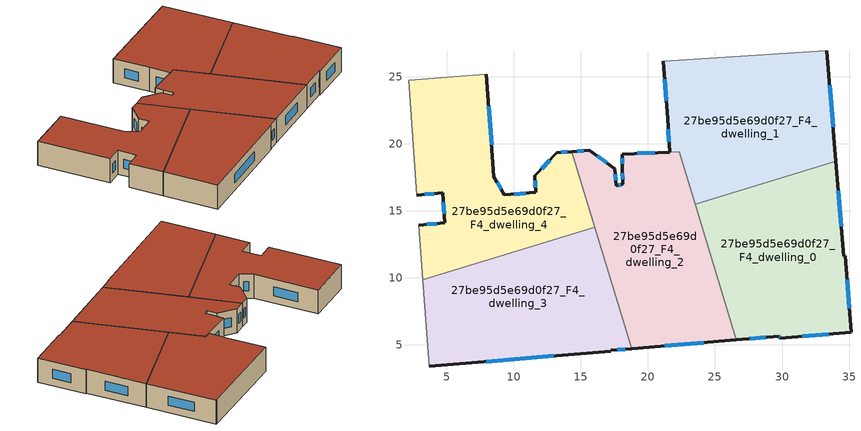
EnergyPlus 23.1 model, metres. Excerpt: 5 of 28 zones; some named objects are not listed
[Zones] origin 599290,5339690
27be95d5e69d0f27_F4_dwelling_0
 floor to 27be95d5e69d0f27_F3_dwelling_0 (EU_floor_Construction): 34.02,18.69 34.6,11.62 34.71,11.63 35.14,5.94 29.82,5.5 29.8,5.64 26.59,5.37 23.51,15.5 z12
 wall outside (EU_wall_Construction): 26.59,5.37 29.8,5.64 29.82,5.5 35.14,5.94 34.71,11.63 34.6,11.62 34.02,18.69 z12:15
 wall to 27be95d5e69d0f27_F4_dwelling_1 (EU_wall_Construction): 34.02,18.69 23.51,15.5 z12:15
 wall to 27be95d5e69d0f27_F4_dwelling_2 (EU_wall_Construction): 23.51,15.5 26.59,5.37 z12:15
 window (EU_Window_Construction): 34.41,13.83 34.2,16.47 / 35.01,7.72 34.85,9.84 / 31.49,5.64 33.48,5.8 / 29.81,5.6 29.82,5.55 / 27.6,5.46 28.79,5.56 z12.94:14.06
 roof outside (EU_roof_Construction): 35.14,5.94 34.71,11.63 34.6,11.62 34.02,18.69 23.51,15.5 26.59,5.37 29.8,5.64 29.82,5.5 z15
27be95d5e69d0f27_F4_dwelling_1
 floor to 27be95d5e69d0f27_F3_dwelling_1 (EU_floor_Construction): 33.34,26.93 34.02,18.69 23.51,15.5 22.32,19.4 21.61,19.38 21.47,21.87 21.14,26.14 33.27,26.92 z12
 wall outside (EU_wall_Construction): 21.14,26.14 21.47,21.87 21.61,19.38 / 34.02,18.69 33.34,26.93 z12:15
 wall adiabatic (EU_wall_Construction): 33.34,26.93 33.27,26.92 21.14,26.14 z12:15
 wall to 27be95d5e69d0f27_F4_dwelling_2 (EU_wall_Construction): 21.61,19.38 22.32,19.4 23.51,15.5 z12:15
 window (EU_Window_Construction): 21.24,24.8 21.37,23.21 / 33.8,21.28 33.55,24.35 / 21.51,21.09 21.57,20.16 z12.94:14.06
 roof outside (EU_roof_Construction): 34.02,18.69 33.34,26.93 33.27,26.92 21.14,26.14 21.47,21.87 21.61,19.38 22.32,19.4 23.51,15.5 z15
27be95d5e69d0f27_F4_dwelling_2
 floor to 27be95d5e69d0f27_F3_dwelling_2 (EU_floor_Construction): 22.32,19.4 26.59,5.37 18.79,4.72 14.32,19.41 15.61,19.53 17.52,18.13 17.63,16.87 18.11,16.97 18.09,18.18 18.09,19.23 z12
 wall outside (EU_wall_Construction): 21.61,19.38 18.09,19.23 18.09,18.18 18.11,16.97 17.63,16.87 17.52,18.13 15.61,19.53 14.32,19.41 / 18.79,4.72 26.59,5.37 z12:15
 wall to 27be95d5e69d0f27_F4_dwelling_3 (EU_wall_Construction): 16.04,13.77 18.79,4.72 z12:15
 wall to 27be95d5e69d0f27_F4_dwelling_4 (EU_wall_Construction): 14.32,19.41 16.04,13.77 z12:15
 window (EU_Window_Construction): 17.96,16.94 17.78,16.9 / 18.1,17.8 18.11,17.35 / 18.09,18.9 18.09,18.51 / 20.5,19.33 19.19,19.27 / 21.24,4.92 24.15,5.17 / 15.21,19.49 14.73,19.45 / 16.92,18.57 16.21,19.09 / 17.59,17.26 17.55,17.73 z12.94:14.06
 roof outside (EU_roof_Construction): 26.59,5.37 22.32,19.4 18.09,19.23 18.09,18.18 18.11,16.97 17.63,16.87 17.52,18.13 15.61,19.53 14.32,19.41 18.79,4.72 z15
27be95d5e69d0f27_F4_dwelling_3
 floor to 27be95d5e69d0f27_F3_dwelling_3 (EU_floor_Construction): 16.04,13.77 18.79,4.72 17.23,4.58 17.23,4.51 3.67,3.4 3.2,9.87 z12
 wall outside (EU_wall_Construction): 3.67,3.4 17.23,4.51 17.23,4.58 18.79,4.72 z12:15
 wall adiabatic (EU_wall_Construction): 3.2,9.87 3.67,3.4 z12:15
 wall to 27be95d5e69d0f27_F4_dwelling_4 (EU_wall_Construction): 16.04,13.77 3.2,9.87 z12:15
 window (EU_Window_Construction): 7.92,3.75 12.98,4.17 / 17.72,4.63 18.3,4.68 z12.94:14.06
 roof outside (EU_roof_Construction): 18.79,4.72 16.04,13.77 3.2,9.87 3.67,3.4 17.23,4.51 17.23,4.58 z15
27be95d5e69d0f27_F4_dwelling_4
 floor to 27be95d5e69d0f27_F3_dwelling_4 (EU_floor_Construction): 14.32,19.41 16.04,13.77 3.2,9.87 2.9,13.92 4.86,14.09 4.69,16.33 2.74,16.16 2.14,24.74 7.95,25.17 8.52,17.53 9.29,16.18 11.64,16.37 11.55,17.62 13.19,19.31 z12
 wall outside (EU_wall_Construction): 2.74,16.16 4.69,16.33 4.86,14.09 2.9,13.92 / 14.32,19.41 13.19,19.31 11.55,17.62 11.64,16.37 9.29,16.18 8.52,17.53 7.95,25.17 z12:15
 wall adiabatic (EU_wall_Construction): 7.95,25.17 2.14,24.74 2.74,16.16 / 2.9,13.92 3.2,9.87 z12:15
 window (EU_Window_Construction): 3.35,16.21 4.08,16.27 / 8.34,19.93 8.13,22.78 / 9.05,16.6 8.76,17.11 / 10.9,16.31 10.03,16.24 / 11.58,17.22 11.61,16.76 / 12.67,18.78 12.07,18.15 / 13.96,19.38 13.54,19.34 / 4.24,14.04 3.51,13.98 / 4.74,15.62 4.8,14.79 z12.94:14.06
 roof outside (EU_roof_Construction): 16.04,13.77 14.32,19.41 13.19,19.31 11.55,17.62 11.64,16.37 9.29,16.18 8.52,17.53 7.95,25.17 2.14,24.74 2.74,16.16 4.69,16.33 4.86,14.09 2.9,13.92 3.2,9.87 z15
[Building]
EU S2 Campaign: North Axis=0; Terrain=City; Solar Distribution=FullExterior
[Site:Location]
Vienna: Latitude=48; Longitude=16.5; Time Zone=1; Elevation=183
[SizingPeriod:WeatherFileDays]
AnnualSizingPeriod: Begin Month=1; Begin Day of Month=1; End Month=12; End Day of Month=31; Day of Week for Start Day=Monday; Use Weather File Daylight Saving Period=No; Use Weather File Rain and Snow Indicators=No
[MATERIAL]
EU_InternalMass_Material: Roughness=MediumRough; Thickness=0.1; Conductivity=1; Density=1800; Specific Heat=900; Thermal Absorptance=0.9; Solar Absorptance=0.7; Visible Absorptance=0.7
[MATERIAL:NOMASS] Roughness=MediumRough; Thermal Absorptance=0.9; Solar Absorptance=0.7; Visible Absorptance=0.7
Name | Thermal Resistance
EU_wall_NoMass | 0.914258
EU_roof_NoMass | 0.954009
EU_floor_NoMass | 1.09711
[WINDOWMATERIAL:SIMPLEGLAZINGSYSTEM]
EU_Window_SimpleGlazing: UFactor=2.09642; Solar Heat Gain Coefficient=0.65; Visible Transmittance=0.65
[CONSTRUCTION]
EU_wall_Construction: EU_wall_NoMass
EU_roof_Construction: EU_roof_NoMass
EU_floor_Construction: EU_floor_NoMass
EU_Window_Construction: EU_Window_SimpleGlazing
EU_InternalMass_Construction: EU_InternalMass_Material
[ZONE] Type=1; Multiplier=1; Ceiling Height=autocalculate; Floor Area=autocalculate; Part of Total Floor Area=Yes
Name | Volume
27be95d5e69d0f27_F4_dwelling_0 | 339.376
27be95d5e69d0f27_F4_dwelling_1 | 342.522
27be95d5e69d0f27_F4_dwelling_2 | 336.24
27be95d5e69d0f27_F4_dwelling_3 | 339.403
27be95d5e69d0f27_F4_dwelling_4 | 339.409
[INTERNALMASS] Construction=EU_InternalMass_Construction
Name | Zone or ZoneList | Surface Area
27be95d5e69d0f27_F4_dwelling_0_EU_InternalMass | 27be95d5e69d0f27_F4_dwelling_0 | 113.126
27be95d5e69d0f27_F4_dwelling_1_EU_InternalMass | 27be95d5e69d0f27_F4_dwelling_1 | 114.174
27be95d5e69d0f27_F4_dwelling_2_EU_InternalMass | 27be95d5e69d0f27_F4_dwelling_2 | 112.084
27be95d5e69d0f27_F4_dwelling_3_EU_InternalMass | 27be95d5e69d0f27_F4_dwelling_3 | 113.132
27be95d5e69d0f27_F4_dwelling_4_EU_InternalMass | 27be95d5e69d0f27_F4_dwelling_4 | 113.135
[OTHEREQUIPMENT] Fuel Type=Electricity; Design Level Calculation Method=Watts/Area; Power per Zone Floor Area=1; Fraction Latent=0; Fraction Radiant=0; Fraction Lost=0; Carbon Dioxide Generation Rate=0; EndUse Subcategory=EU_Step8_InternalGains
Name | Zone or ZoneList or Space or SpaceList | Schedule
EU_Step8_InternalGain_27be95d5e69d0f27_F4_dwelling_0_f000 | 27be95d5e69d0f27_F4_dwelling_0 | EU_Step8_GainSchedule_27be95d5e69d0f27_F4_dwelling_0_f000
EU_Step8_InternalGain_27be95d5e69d0f27_F4_dwelling_1_f000 | 27be95d5e69d0f27_F4_dwelling_1 | EU_Step8_GainSchedule_27be95d5e69d0f27_F4_dwelling_1_f000
EU_Step8_InternalGain_27be95d5e69d0f27_F4_dwelling_2_f000 | 27be95d5e69d0f27_F4_dwelling_2 | EU_Step8_GainSchedule_27be95d5e69d0f27_F4_dwelling_2_f000
EU_Step8_InternalGain_27be95d5e69d0f27_F4_dwelling_3_f000 | 27be95d5e69d0f27_F4_dwelling_3 | EU_Step8_GainSchedule_27be95d5e69d0f27_F4_dwelling_3_f000
EU_Step8_InternalGain_27be95d5e69d0f27_F4_dwelling_4_f000 | 27be95d5e69d0f27_F4_dwelling_4 | EU_Step8_GainSchedule_27be95d5e69d0f27_F4_dwelling_4_f000
[ZONEVENTILATION:DESIGNFLOWRATE] Schedule=EU_AlwaysOn; Design Flow Rate Calculation Method=AirChanges/Hour; Air Changes per Hour=0.546891; Ventilation Type=Natural; Fan Pressure Rise=0; Fan Total Efficiency=1; Constant Term Coefficient=1; Temperature Term Coefficient=0; Velocity Term Coefficient=0; Velocity Squared Term Coefficient=0; Minimum Indoor Temperature=-100; Maximum Indoor Temperature=100; Delta Temperature=-100; Minimum Outdoor Temperature=-100; Maximum Outdoor Temperature=100; Maximum Wind Speed=40
Name | Zone or ZoneList or Space or SpaceList
EU_ConstantAir_27be95d5e69d0f27_F4_dwelling_0 | 27be95d5e69d0f27_F4_dwelling_0
EU_ConstantAir_27be95d5e69d0f27_F4_dwelling_1 | 27be95d5e69d0f27_F4_dwelling_1
EU_ConstantAir_27be95d5e69d0f27_F4_dwelling_2 | 27be95d5e69d0f27_F4_dwelling_2
EU_ConstantAir_27be95d5e69d0f27_F4_dwelling_3 | 27be95d5e69d0f27_F4_dwelling_3
EU_ConstantAir_27be95d5e69d0f27_F4_dwelling_4 | 27be95d5e69d0f27_F4_dwelling_4
[HVACTEMPLATE:ZONE:IDEALLOADSAIRSYSTEM] System Availability Schedule=EU_AlwaysOn; Maximum Heating Supply Air Temperature=50; Minimum Cooling Supply Air Temperature=13; Maximum Heating Supply Air Humidity Ratio=0.0156; Minimum Cooling Supply Air Humidity Ratio=0.0077; Heating Limit=NoLimit; Cooling Limit=NoLimit; Heating Availability Schedule=EU_AlwaysOn; Cooling Availability Schedule=EU_CoolingOff; Dehumidification Control Type=ConstantSensibleHeatRatio; Cooling Sensible Heat Ratio=0.7; Dehumidification Setpoint=60; Humidification Control Type=None; Humidification Setpoint=30; Outdoor Air Method=None; Outdoor Air Flow Rate per Person=0.00944; Outdoor Air Flow Rate per Zone Floor Area=0; Outdoor Air Flow Rate per Zone=0; Demand Controlled Ventilation Type=None; Outdoor Air Economizer Type=NoEconomizer; Heat Recovery Type=None; Sensible Heat Recovery Effectiveness=0.7; Latent Heat Recovery Effectiveness=0.65
Name | Template Thermostat
27be95d5e69d0f27_F4_dwelling_0 | EU_HeatOnly_27be95d5e69d0f27_F4_dwelling_0
27be95d5e69d0f27_F4_dwelling_1 | EU_HeatOnly_27be95d5e69d0f27_F4_dwelling_1
27be95d5e69d0f27_F4_dwelling_2 | EU_HeatOnly_27be95d5e69d0f27_F4_dwelling_2
27be95d5e69d0f27_F4_dwelling_3 | EU_HeatOnly_27be95d5e69d0f27_F4_dwelling_3
27be95d5e69d0f27_F4_dwelling_4 | EU_HeatOnly_27be95d5e69d0f27_F4_dwelling_4
[SIZING:ZONE] Zone Cooling Design Supply Air Temperature Input Method=SupplyAirTemperature; Zone Cooling Design Supply Air Temperature=13; Zone Heating Design Supply Air Temperature Input Method=SupplyAirTemperature; Zone Heating Design Supply Air Temperature=50; Zone Cooling Design Supply Air Humidity Ratio=0.008; Zone Heating Design Supply Air Humidity Ratio=0.008; Cooling Design Air Flow Method=DesignDay; Cooling Design Air Flow Rate=0; Cooling Minimum Air Flow per Zone Floor Area=0.000762; Cooling Minimum Air Flow=0; Cooling Minimum Air Flow Fraction=0.2; Heating Design Air Flow Method=DesignDay; Heating Design Air Flow Rate=0; Heating Maximum Air Flow per Zone Floor Area=0.002032; Heating Maximum Air Flow=0.141576; Heating Maximum Air Flow Fraction=0.3; Account for Dedicated Outdoor Air System=No; Dedicated Outdoor Air System Control Strategy=NeutralSupplyAir; Dedicated Outdoor Air Low Setpoint Temperature for Design=autosize; Dedicated Outdoor Air High Setpoint Temperature for Design=autosize; Zone Load Sizing Method=Sensible Load Only No Latent Load; Zone Latent Cooling Design Supply Air Humidity Ratio Input Method=HumidityRatioDifference; Zone Cooling Design Supply Air Humidity Ratio Difference=0.005; Zone Latent Heating Design Supply Air Humidity Ratio Input Method=HumidityRatioDifference; Zone Humidification Design Supply Air Humidity Ratio Difference=0.005
27be95d5e69d0f27_F4_dwelling_0; 27be95d5e69d0f27_F4_dwelling_1; 27be95d5e69d0f27_F4_dwelling_2; 27be95d5e69d0f27_F4_dwelling_3; 27be95d5e69d0f27_F4_dwelling_4
[SCHEDULE:CONSTANT]
Name | Hourly Value
EU_AlwaysOn | 1
EU_CoolingOff | 0
[SCHEDULE:FILE] Column Number=1; Rows to Skip at Top=0; Number of Hours of Data=8760; Column Separator=Comma; Interpolate to Timestep=No; Minutes per Item=60; Adjust Schedule for Daylight Savings=Yes
Name | File
EU_Step8_GainSchedule_27be95d5e69d0f27_F4_dwelling_0_f000 | ../../schedules/27be95d5e69d0f27/27be95d5e69d0f27_F4_dwelling_0_f000_gain.csv
EU_Step8_GainSchedule_27be95d5e69d0f27_F4_dwelling_1_f000 | ../../schedules/27be95d5e69d0f27/27be95d5e69d0f27_F4_dwelling_1_f000_gain.csv
EU_Step8_GainSchedule_27be95d5e69d0f27_F4_dwelling_2_f000 | ../../schedules/27be95d5e69d0f27/27be95d5e69d0f27_F4_dwelling_2_f000_gain.csv
EU_Step8_GainSchedule_27be95d5e69d0f27_F4_dwelling_3_f000 | ../../schedules/27be95d5e69d0f27/27be95d5e69d0f27_F4_dwelling_3_f000_gain.csv
EU_Step8_GainSchedule_27be95d5e69d0f27_F4_dwelling_4_f000 | ../../schedules/27be95d5e69d0f27/27be95d5e69d0f27_F4_dwelling_4_f000_gain.csv
